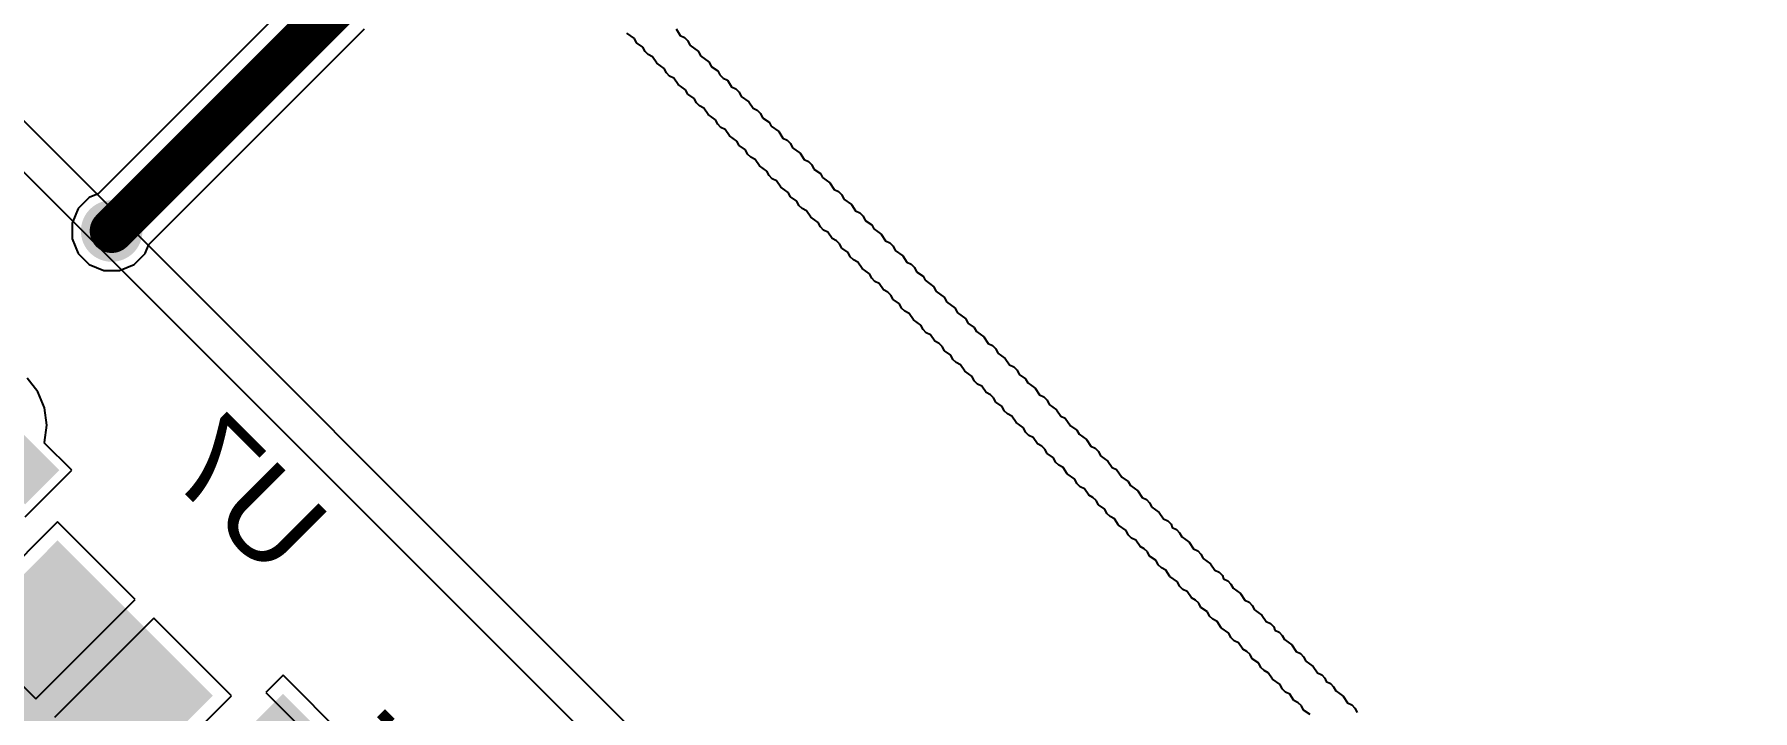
# Model space of a CAD drawing. Header units: millimetres. Extents: x 95 to 305, y 96 to 295.
# Drawn here: x 244 to 263.56, y 166.72 to 174.41 of the extents above; entities that cross this region are included whole.
import ezdxf

# ---------------------------------------------------------------- set-up
doc = ezdxf.new("R2010")
doc.units = ezdxf.units.MM
for name, color, linetype in [('BottomLayer', 5, 'Continuous'), ('BottomOverlay', 54, 'Continuous'), ('BottomPaste', 16, 'Continuous'), ('BottomSolder', 6, 'Continuous'), ('ViaHoleLayer', 16, 'Continuous')]:
    doc.layers.add(name, color=color, linetype=linetype)
doc.styles.add('Arial', font='', dxfattribs={"height": 0.2})
doc.styles.get('Arial').set_extended_font_data('Arial')

# ---------------------------------------------------------------- blocks, each defined once
blk = doc.blocks.new('HSOP_8_B_61')
at = {"layer": 'BottomLayer'}
for points in [[(-2.12159723, 3.70019961), (-1.67159813, 3.70019961), (-1.67159813, 1.80020087), (-2.12159723, 1.80020087)], [(-0.85159977, 3.70019961), (-0.40160067, 3.70019961), (-0.40160067, 1.80020087), (-0.85159977, 1.80020087)], [(0.41840023, 3.70019961), (0.86839933, 3.70019961), (0.86839933, 1.80020087), (0.41840023, 1.80020087)], [(1.68840277, 3.70019961), (2.13840187, 3.70019961), (2.13840187, 1.80020087), (1.68840277, 1.80020087)], [(-1.54159966, 1.1502009), (1.55839922, 1.1502009), (1.55839922, -1.24979938), (-1.54159966, -1.24979938)], [(-2.12159977, -1.89979935), (-1.67160067, -1.89979935), (-1.67160067, -3.799798089999999), (-2.12159977, -3.799798089999999)], [(-0.85159977, -1.89979935), (-0.40160067, -1.89979935), (-0.40160067, -3.799798089999999), (-0.85159977, -3.799798089999999)], [(0.4184027699999999, -1.89979935), (0.8684018699999999, -1.89979935), (0.8684018699999999, -3.799798089999999), (0.4184027699999999, -3.799798089999999)], [(1.68840277, -1.89979935), (2.13840187, -1.89979935), (2.13840187, -3.799798089999999), (1.68840277, -3.799798089999999)]]:
    blk.add_hatch(color=5, dxfattribs=at).paths.add_polyline_path(points)
at = {"layer": 'BottomPaste'}
for points in [[(-2.12159723, 3.70019961), (-1.67159813, 3.70019961), (-1.67159813, 1.80020087), (-2.12159723, 1.80020087)], [(-0.85159977, 3.70019961), (-0.40160067, 3.70019961), (-0.40160067, 1.80020087), (-0.85159977, 1.80020087)], [(0.41840023, 3.70019961), (0.86839933, 3.70019961), (0.86839933, 1.80020087), (0.41840023, 1.80020087)], [(1.68840277, 3.70019961), (2.13840187, 3.70019961), (2.13840187, 1.80020087), (1.68840277, 1.80020087)], [(-1.54159966, 1.1502009), (1.55839922, 1.1502009), (1.55839922, -1.24979938), (-1.54159966, -1.24979938)], [(-2.12159977, -1.89979935), (-1.67160067, -1.89979935), (-1.67160067, -3.799798089999999), (-2.12159977, -3.799798089999999)], [(-0.85159977, -1.89979935), (-0.40160067, -1.89979935), (-0.40160067, -3.799798089999999), (-0.85159977, -3.799798089999999)], [(0.4184027699999999, -1.89979935), (0.8684018699999999, -1.89979935), (0.8684018699999999, -3.799798089999999), (0.4184027699999999, -3.799798089999999)], [(1.68840277, -1.89979935), (2.13840187, -1.89979935), (2.13840187, -3.799798089999999), (1.68840277, -3.799798089999999)]]:
    blk.add_hatch(color=16, dxfattribs=at).paths.add_polyline_path(points)
at = {"layer": 'BottomSolder'}
for points in [[(-2.17159713, 3.750199509999999), (-1.62159823, 3.750199509999999), (-1.62159823, 1.75020097), (-2.17159713, 1.75020097)], [(-0.90159967, 3.750199509999999), (-0.35160077, 3.750199509999999), (-0.35160077, 1.75020097), (-0.90159967, 1.75020097)], [(0.36840033, 3.750199509999999), (0.91839923, 3.750199509999999), (0.91839923, 1.75020097), (0.36840033, 1.75020097)], [(1.63840287, 3.750199509999999), (2.18840177, 3.750199509999999), (2.18840177, 1.75020097), (1.63840287, 1.75020097)], [(-1.59159956, 1.2002008), (1.60839912, 1.2002008), (1.60839912, -1.29979928), (-1.59159956, -1.29979928)], [(-2.17159967, -1.84979945), (-1.62160077, -1.84979945), (-1.62160077, -3.84979799), (-2.17159967, -3.84979799)], [(-0.90159967, -1.84979945), (-0.35160077, -1.84979945), (-0.35160077, -3.84979799), (-0.90159967, -3.84979799)], [(0.3684028699999999, -1.84979945), (0.9184017699999999, -1.84979945), (0.9184017699999999, -3.84979799), (0.3684028699999999, -3.84979799)], [(1.63840287, -1.84979945), (2.18840177, -1.84979945), (2.18840177, -3.84979799), (1.63840287, -3.84979799)]]:
    blk.add_hatch(color=6, dxfattribs=at).paths.add_polyline_path(points)
at = {"layer": 'BottomOverlay', "text_generation_flag": 2}
blk.add_text('.', height=1.00000054, rotation=-180, dxfattribs=at).set_placement((-2.9915993, 2.8501975))

msp = doc.modelspace()

# ---------------------------------------------------------------- hatches: boundary and pattern name
at = {"layer": 'BottomLayer'}
h = msp.add_hatch(color=5, dxfattribs=at)
edge = h.paths.add_edge_path()
edge.add_arc((244.88349296, 172.17459342), 0.2999994, 0, 360)
at = {"layer": 'BottomSolder'}
h = msp.add_hatch(color=6, dxfattribs=at)
edge = h.paths.add_edge_path()
edge.add_arc((244.88349296, 172.17459342), 0.3499993, 0, 360)
at = {"layer": 'ViaHoleLayer'}
h = msp.add_hatch(color=16, dxfattribs=at)
edge = h.paths.add_edge_path()
edge.add_arc((244.88349296, 172.17459342), 0.1499997, 0, 360)

# ---------------------------------------------------------------- linework, layer by layer
at = {"layer": 'BottomLayer'}
for p, q in [((247.0641744, 174.93204028), (244.73037668, 172.5982451)), ((245.30714464, 172.02147714), (247.76038586, 174.4747209)), ((244.62858872, 172.55608364), (244.50200274, 172.42949766)), ((244.73037668, 172.5982451), (244.62858872, 172.55608364)), ((244.50200274, 172.42949766), (244.43349386, 172.26410302)), ((244.43349386, 172.26410302), (244.43349386, 172.08508382)), ((244.43349386, 172.08508382), (244.50200274, 171.91968918)), ((245.26498318, 171.91968918), (245.30714464, 172.02147714)), ((244.50200274, 171.91968918), (244.62858872, 171.7931032)), ((244.62858872, 171.7931032), (244.79398336, 171.72459432)), ((244.97300256, 171.72459432), (245.1383972, 171.7931032)), ((245.1383972, 171.7931032), (245.26498318, 171.91968918)), ((244.79398336, 171.72459432), (244.97300256, 171.72459432)), ((244.0422348, 170.34336772), (243.9220166, 170.50003746)), ((244.11780742, 170.16091952), (244.0422348, 170.34336772)), ((244.14358334, 169.96513124), (244.11780742, 170.16091952)), ((244.11780488, 169.76934296), (244.14358334, 169.96513124)), ((244.11646376, 169.766107), (244.11780488, 169.76934296)), ((244.4300928, 169.45247796), (244.11646376, 169.766107)), ((243.8997662, 168.92215136), (244.4300928, 169.45247796)), ((244.26745914, 168.86557794), (243.13609234, 167.73421114)), ((245.15134358, 167.9816935), (244.26745914, 168.86557794)), ((244.01997678, 166.8503267), (245.15134358, 167.9816935)), ((243.13609234, 167.73421114), (244.01997678, 166.8503267)), ((245.36347422, 167.76956286), (244.23210742, 166.63819606)), ((246.24735612, 166.88568096), (245.36347422, 167.76956286)), ((246.8342536, 167.11902314), (246.6398039, 166.92457344)), ((247.54135404, 166.4119227), (246.8342536, 167.11902314)), ((245.11598932, 165.75431416), (246.24735612, 166.88568096)), ((246.6398039, 166.92457344), (247.34690434, 166.217473))]:
    msp.add_line(p, q, dxfattribs=at)
at = {"layer": 'BottomLayer', "const_width": 0.499999}
msp.add_lwpolyline([(244.88349296, 172.17459342), (247.4720095, 174.76310996)], dxfattribs=at)
at = {"layer": 'BottomLayer', "const_width": 0.2499995}
msp.add_lwpolyline([(244.75849448, 172.17459342, 1), (245.00849144, 172.17459342, 1)], format="xyb", close=True, dxfattribs=at)
at = {"layer": 'BottomOverlay'}
for p, q in [((251.30769398, 174.4735144), (251.35637308, 174.40049448)), ((250.83307466, 174.36398706), (250.7478856, 174.4248353)), ((250.85741294, 174.31530796), (250.83307466, 174.36398706)), ((250.93043286, 174.26662886), (250.85741294, 174.31530796)), ((251.35637308, 174.40049448), (251.40505218, 174.3761562)), ((251.40505218, 174.3761562), (251.44156214, 174.33964624)), ((251.44156214, 174.33964624), (251.46590042, 174.29096714)), ((251.46590042, 174.29096714), (251.56325862, 174.21794976)), ((250.95477114, 174.21794976), (250.93043286, 174.26662886)), ((250.9912811, 174.1814398), (250.95477114, 174.21794976)), ((251.0399602, 174.15709898), (250.9912811, 174.1814398)), ((251.0886393, 174.0840816), (251.0399602, 174.15709898)), ((251.17382836, 174.02323336), (251.0886393, 174.0840816)), ((251.56325862, 174.21794976), (251.58759944, 174.16927066)), ((251.58759944, 174.16927066), (251.68495764, 174.09625074)), ((251.68495764, 174.09625074), (251.70929592, 174.04757164)), ((251.19816664, 173.97455426), (251.17382836, 174.02323336)), ((251.2346766, 173.9380443), (251.19816664, 173.97455426)), ((251.2833557, 173.91370602), (251.2346766, 173.9380443)), ((251.3320348, 173.8406861), (251.2833557, 173.91370602)), ((251.70929592, 174.04757164), (251.78231584, 173.99889254)), ((251.78231584, 173.99889254), (251.80665412, 173.95021344)), ((251.80665412, 173.95021344), (251.84316408, 173.91370602)), ((251.84316408, 173.91370602), (251.89184318, 173.8893652)), ((251.89184318, 173.8893652), (251.94052228, 173.81634782)), ((251.41722132, 173.77983786), (251.3320348, 173.8406861)), ((251.44156214, 173.73115876), (251.41722132, 173.77983786)), ((251.51457952, 173.68247966), (251.44156214, 173.73115876)), ((251.94052228, 173.81634782), (251.98920138, 173.792007)), ((251.98920138, 173.792007), (252.02571134, 173.75549704)), ((252.02571134, 173.75549704), (252.05004962, 173.70681794)), ((252.05004962, 173.70681794), (252.13523868, 173.6459697)), ((243.7989536, 173.51210408), (263.56264026, 153.74841742)), ((251.53892034, 173.63380056), (251.51457952, 173.68247966)), ((251.5754303, 173.5972906), (251.53892034, 173.63380056)), ((251.6241094, 173.57295232), (251.5754303, 173.5972906)), ((251.67278596, 173.4999324), (251.6241094, 173.57295232)), ((251.75797502, 173.43908416), (251.67278596, 173.4999324)), ((252.13523868, 173.6459697), (252.18391778, 173.57295232)), ((252.18391778, 173.57295232), (252.23259688, 173.5486115)), ((252.23259688, 173.5486115), (252.2691043, 173.51210408)), ((252.2691043, 173.51210408), (252.29344512, 173.46342498)), ((251.78231584, 173.39040506), (251.75797502, 173.43908416)), ((251.81882326, 173.3538951), (251.78231584, 173.39040506)), ((251.86750236, 173.32955682), (251.81882326, 173.3538951)), ((251.91618146, 173.2565369), (251.86750236, 173.32955682)), ((252.29344512, 173.46342498), (252.3664625, 173.41474588)), ((252.3664625, 173.41474588), (252.39080332, 173.36606678)), ((252.39080332, 173.36606678), (252.47599238, 173.305216)), ((252.47599238, 173.305216), (252.52466894, 173.23219862)), ((252.00137052, 173.19568866), (251.91618146, 173.2565369)), ((252.02571134, 173.14700956), (252.00137052, 173.19568866)), ((252.09872872, 173.09833046), (252.02571134, 173.14700956)), ((252.123067, 173.04965136), (252.09872872, 173.09833046)), ((252.52466894, 173.23219862), (252.57334804, 173.2078578)), ((252.57334804, 173.2078578), (252.609858, 173.17135038)), ((252.609858, 173.17135038), (252.63419882, 173.12267128)), ((252.63419882, 173.12267128), (252.71938534, 173.06182304)), ((263.07584926, 153.65105922), (243.64074716, 173.08616132)), ((252.15957696, 173.01314394), (252.123067, 173.04965136)), ((252.20825606, 172.98880312), (252.15957696, 173.01314394)), ((252.25693516, 172.91578574), (252.20825606, 172.98880312)), ((252.34212422, 172.85493496), (252.25693516, 172.91578574)), ((252.71938534, 173.06182304), (252.76806444, 172.98880312)), ((252.76806444, 172.98880312), (252.81674354, 172.96446484)), ((252.81674354, 172.96446484), (252.8532535, 172.92795488)), ((252.8532535, 172.92795488), (252.87759432, 172.87927578)), ((252.3664625, 172.80625586), (252.34212422, 172.85493496)), ((252.40297246, 172.76974844), (252.3664625, 172.80625586)), ((252.45165156, 172.74540762), (252.40297246, 172.76974844)), ((252.50033066, 172.67239024), (252.45165156, 172.74540762)), ((252.87759432, 172.87927578), (252.9506117, 172.83059668)), ((252.9506117, 172.83059668), (252.97494998, 172.78191758)), ((252.97494998, 172.78191758), (253.06013904, 172.72106934)), ((253.06013904, 172.72106934), (253.10881814, 172.64804942)), ((252.58551972, 172.611542), (252.50033066, 172.67239024)), ((252.609858, 172.5628629), (252.58551972, 172.611542)), ((252.68287792, 172.5141838), (252.609858, 172.5628629)), ((252.7072162, 172.4655047), (252.68287792, 172.5141838)), ((253.10881814, 172.64804942), (253.15749724, 172.62371114)), ((253.15749724, 172.62371114), (253.1940072, 172.58720118)), ((253.1940072, 172.58720118), (253.21834548, 172.53852208)), ((253.21834548, 172.53852208), (253.30353454, 172.47767384)), ((252.74372616, 172.42899474), (252.7072162, 172.4655047)), ((252.79240526, 172.40465392), (252.74372616, 172.42899474)), ((252.84108436, 172.33163654), (252.79240526, 172.40465392)), ((252.92627342, 172.2707883), (252.84108436, 172.33163654)), ((253.30353454, 172.47767384), (253.35221364, 172.40465392)), ((253.35221364, 172.40465392), (253.40089274, 172.38031564)), ((253.40089274, 172.38031564), (253.4374027, 172.34380568)), ((253.4374027, 172.34380568), (253.46174098, 172.29512658)), ((252.9506117, 172.2221092), (252.92627342, 172.2707883)), ((252.98712166, 172.18559924), (252.9506117, 172.2221092)), ((253.03580076, 172.16126096), (252.98712166, 172.18559924)), ((253.08447986, 172.08824104), (253.03580076, 172.16126096)), ((253.46174098, 172.29512658), (253.5347609, 172.24644748)), ((253.5347609, 172.24644748), (253.55909918, 172.19776838)), ((253.55909918, 172.19776838), (253.64428824, 172.13692014)), ((253.64428824, 172.13692014), (253.69296734, 172.06390276)), ((253.13315896, 172.06390276), (253.08447986, 172.08824104)), ((253.16966638, 172.0273928), (253.13315896, 172.06390276)), ((253.1940072, 171.9787137), (253.16966638, 172.0273928)), ((253.26702458, 171.9300346), (253.1940072, 171.9787137)), ((253.2913654, 171.8813555), (253.26702458, 171.9300346)), ((253.69296734, 172.06390276), (253.74164644, 172.03956194)), ((253.74164644, 172.03956194), (253.7781564, 172.00305198)), ((253.7781564, 172.00305198), (253.80249468, 171.95437288)), ((253.80249468, 171.95437288), (253.88768374, 171.89352464)), ((253.32787536, 171.84484554), (253.2913654, 171.8813555)), ((253.37655192, 171.82050726), (253.32787536, 171.84484554)), ((253.42523102, 171.74748734), (253.37655192, 171.82050726)), ((253.51042008, 171.6866391), (253.42523102, 171.74748734)), ((253.88768374, 171.89352464), (253.93636284, 171.82050726)), ((253.93636284, 171.82050726), (253.98504194, 171.79616644)), ((253.98504194, 171.79616644), (254.02154936, 171.75965902)), ((254.02154936, 171.75965902), (254.04589018, 171.71097992)), ((253.5347609, 171.63796), (253.51042008, 171.6866391)), ((253.57126832, 171.60145004), (253.5347609, 171.63796)), ((253.61994742, 171.57711176), (253.57126832, 171.60145004)), ((253.66862652, 171.50409184), (253.61994742, 171.57711176)), ((254.04589018, 171.71097992), (254.11890756, 171.66230082)), ((254.11890756, 171.66230082), (254.14324838, 171.61362172)), ((254.14324838, 171.61362172), (254.24060658, 171.5406018)), ((254.24060658, 171.5406018), (254.26494486, 171.4919227)), ((253.71730562, 171.47975356), (253.66862652, 171.50409184)), ((253.75381558, 171.4432436), (253.71730562, 171.47975356)), ((253.7781564, 171.3945645), (253.75381558, 171.4432436)), ((253.85117378, 171.3458854), (253.7781564, 171.3945645)), ((253.87551206, 171.2972063), (253.85117378, 171.3458854)), ((254.26494486, 171.4919227), (254.36230306, 171.41890532)), ((254.36230306, 171.41890532), (254.38664388, 171.37022622)), ((254.38664388, 171.37022622), (254.48400208, 171.2972063)), ((253.91202202, 171.26069888), (253.87551206, 171.2972063)), ((253.96070112, 171.23635806), (253.91202202, 171.26069888)), ((254.00938022, 171.16334068), (253.96070112, 171.23635806)), ((254.09456928, 171.1024899), (254.00938022, 171.16334068)), ((254.48400208, 171.2972063), (254.50834036, 171.2485272)), ((254.50834036, 171.2485272), (254.60569856, 171.17550982)), ((254.60569856, 171.17550982), (254.63003684, 171.12683072)), ((254.11890756, 171.0538108), (254.09456928, 171.1024899)), ((254.15541752, 171.01730338), (254.11890756, 171.0538108)), ((254.20409662, 170.99296256), (254.15541752, 171.01730338)), ((254.25277572, 170.91994518), (254.20409662, 170.99296256)), ((254.63003684, 171.12683072), (254.70305676, 171.07815162)), ((254.70305676, 171.07815162), (254.72739504, 171.02947252)), ((254.72739504, 171.02947252), (254.8125841, 170.96862428)), ((254.8125841, 170.96862428), (254.8612632, 170.89560436)), ((254.30145482, 170.89560436), (254.25277572, 170.91994518)), ((254.33796478, 170.85909694), (254.30145482, 170.89560436)), ((254.36230306, 170.81041784), (254.33796478, 170.85909694)), ((254.43532298, 170.76173874), (254.36230306, 170.81041784)), ((254.45966126, 170.71305964), (254.43532298, 170.76173874)), ((254.8612632, 170.89560436), (254.9099423, 170.87126608)), ((254.9099423, 170.87126608), (254.94645226, 170.83475612)), ((254.94645226, 170.83475612), (254.97079054, 170.78607702)), ((254.97079054, 170.78607702), (255.0559796, 170.72522878)), ((254.49617122, 170.67654968), (254.45966126, 170.71305964)), ((254.54485032, 170.65220886), (254.49617122, 170.67654968)), ((254.59352942, 170.57919148), (254.54485032, 170.65220886)), ((254.67871594, 170.51834324), (254.59352942, 170.57919148)), ((255.0559796, 170.72522878), (255.1046587, 170.65220886)), ((255.1046587, 170.65220886), (255.1533378, 170.62787058)), ((255.1533378, 170.62787058), (255.18984776, 170.59136062)), ((255.18984776, 170.59136062), (255.21418604, 170.54268152)), ((254.70305676, 170.46966414), (254.67871594, 170.51834324)), ((254.73956672, 170.43315418), (254.70305676, 170.46966414)), ((254.78824582, 170.4088159), (254.73956672, 170.43315418)), ((254.83692492, 170.33579598), (254.78824582, 170.4088159)), ((255.21418604, 170.54268152), (255.28720596, 170.49400242)), ((255.28720596, 170.49400242), (255.31154424, 170.44532332)), ((255.31154424, 170.44532332), (255.3967333, 170.38447508)), ((255.3967333, 170.38447508), (255.4454124, 170.3114577)), ((254.88560402, 170.3114577), (254.83692492, 170.33579598)), ((254.92211144, 170.27494774), (254.88560402, 170.3114577)), ((254.94645226, 170.22626864), (254.92211144, 170.27494774)), ((255.01946964, 170.17758954), (254.94645226, 170.22626864)), ((255.04381046, 170.12891044), (255.01946964, 170.17758954)), ((255.4454124, 170.3114577), (255.4940915, 170.28711688)), ((255.4940915, 170.28711688), (255.53059892, 170.25060692)), ((255.53059892, 170.25060692), (255.55493974, 170.20192782)), ((255.55493974, 170.20192782), (255.6401288, 170.14107958)), ((255.08031788, 170.09240048), (255.04381046, 170.12891044)), ((255.12899698, 170.0680622), (255.08031788, 170.09240048)), ((255.17767608, 169.99504228), (255.12899698, 170.0680622)), ((255.26286514, 169.93419404), (255.17767608, 169.99504228)), ((255.6401288, 170.14107958), (255.6888079, 170.0680622)), ((255.6888079, 170.0680622), (255.737487, 170.04372138)), ((255.737487, 170.04372138), (255.79833524, 169.95853486)), ((255.28720596, 169.88551494), (255.26286514, 169.93419404)), ((255.32371338, 169.84900498), (255.28720596, 169.88551494)), ((255.37239248, 169.8246667), (255.32371338, 169.84900498)), ((255.42107158, 169.75164932), (255.37239248, 169.8246667)), ((255.79833524, 169.95853486), (255.87135262, 169.90985576)), ((255.87135262, 169.90985576), (255.89569344, 169.86117666)), ((255.89569344, 169.86117666), (255.98087996, 169.80032588)), ((255.98087996, 169.80032588), (256.02955906, 169.7273085)), ((255.46975068, 169.7273085), (255.42107158, 169.75164932)), ((255.50626064, 169.69079854), (255.46975068, 169.7273085)), ((255.53059892, 169.64211944), (255.50626064, 169.69079854)), ((255.60361884, 169.59344034), (255.53059892, 169.64211944)), ((255.62795712, 169.54476124), (255.60361884, 169.59344034)), ((256.02955906, 169.7273085), (256.07823816, 169.70297022)), ((256.07823816, 169.70297022), (256.11474812, 169.66646026)), ((256.11474812, 169.66646026), (256.13908894, 169.61778116)), ((256.13908894, 169.61778116), (256.22427546, 169.55693292)), ((255.66446708, 169.50825382), (255.62795712, 169.54476124)), ((255.71314618, 169.483913), (255.66446708, 169.50825382)), ((255.76182528, 169.41089562), (255.71314618, 169.483913)), ((255.84701434, 169.35004484), (255.76182528, 169.41089562)), ((256.22427546, 169.55693292), (256.27295456, 169.483913)), ((256.27295456, 169.483913), (256.32163366, 169.45957472)), ((256.32163366, 169.45957472), (256.3824819, 169.37438566)), ((255.87135262, 169.30136828), (255.84701434, 169.35004484)), ((255.90786258, 169.26485832), (255.87135262, 169.30136828)), ((255.95654168, 169.2405175), (255.90786258, 169.26485832)), ((256.00522078, 169.16750012), (255.95654168, 169.2405175)), ((256.3824819, 169.37438566), (256.45550182, 169.32570656)), ((256.45550182, 169.32570656), (256.4798401, 169.27702746)), ((256.4798401, 169.27702746), (256.56502916, 169.21617922)), ((256.56502916, 169.21617922), (256.61370826, 169.1431593)), ((256.05389988, 169.1431593), (256.00522078, 169.16750012)), ((256.09040984, 169.10665188), (256.05389988, 169.1431593)), ((256.11474812, 169.05797278), (256.09040984, 169.10665188)), ((256.18776804, 169.00929368), (256.11474812, 169.05797278)), ((256.21210632, 168.96061458), (256.18776804, 169.00929368)), ((256.61370826, 169.1431593), (256.66238736, 169.11882102)), ((256.66238736, 169.11882102), (256.69889732, 169.08231106)), ((256.69889732, 169.08231106), (256.7232356, 169.03363196)), ((256.7232356, 169.03363196), (256.80842466, 168.97278372)), ((256.24861628, 168.92410462), (256.21210632, 168.96061458)), ((256.29729538, 168.89976634), (256.24861628, 168.92410462)), ((256.3459744799999, 168.82674642), (256.29729538, 168.89976634)), ((256.431161, 168.76589818), (256.3459744799999, 168.82674642)), ((256.80842466, 168.97278372), (256.85710376, 168.89976634)), ((256.85710376, 168.89976634), (256.90578286, 168.87542552)), ((256.90578286, 168.87542552), (256.94229282, 168.83891556)), ((256.94229282, 168.83891556), (256.95446196, 168.80240814)), ((256.95446196, 168.80240814), (257.00314106, 168.77806732)), ((256.45550182, 168.71721908), (256.431161, 168.76589818)), ((256.49201178, 168.68070912), (256.45550182, 168.71721908)), ((256.54069088, 168.65637084), (256.49201178, 168.68070912)), ((256.58936998, 168.58335092), (256.54069088, 168.65637084)), ((257.00314106, 168.77806732), (257.03965102, 168.74155736)), ((257.03965102, 168.74155736), (257.0639893, 168.69287826)), ((257.0639893, 168.69287826), (257.14917836, 168.63203002)), ((257.14917836, 168.63203002), (257.19785746, 168.55901264)), ((256.63804908, 168.55901264), (256.58936998, 168.58335092)), ((256.6745565, 168.52250268), (256.63804908, 168.55901264)), ((256.69889732, 168.47382358), (256.6745565, 168.52250268)), ((256.7719147, 168.42514448), (256.69889732, 168.47382358)), ((256.79625552, 168.37646538), (256.7719147, 168.42514448)), ((257.19785746, 168.55901264), (257.24653656, 168.53467182)), ((257.24653656, 168.53467182), (257.28304398, 168.49816186)), ((257.28304398, 168.49816186), (257.3073848, 168.4494853)), ((257.3073848, 168.4494853), (257.39257386, 168.38863452)), ((256.83276294, 168.33995542), (256.79625552, 168.37646538)), ((256.88144204, 168.31561714), (256.83276294, 168.33995542)), ((256.93012114, 168.24259722), (256.88144204, 168.31561714)), ((257.0153102, 168.18174898), (256.93012114, 168.24259722)), ((257.39257386, 168.38863452), (257.44125296, 168.31561714)), ((257.44125296, 168.31561714), (257.48993206, 168.29127632)), ((257.48993206, 168.29127632), (257.52643948, 168.2547689)), ((257.52643948, 168.2547689), (257.53861116, 168.21825894)), ((257.53861116, 168.21825894), (257.58729026, 168.19391812)), ((257.03965102, 168.13306988), (257.0153102, 168.18174898)), ((257.07615844, 168.09655992), (257.03965102, 168.13306988)), ((257.12483754, 168.07222164), (257.07615844, 168.09655992)), ((257.17351664, 167.99920426), (257.12483754, 168.07222164)), ((257.58729026, 168.19391812), (257.62379768, 168.1574107)), ((257.62379768, 168.1574107), (257.6481385, 168.1087316)), ((257.6481385, 168.1087316), (257.73332502, 168.04788336)), ((257.73332502, 168.04788336), (257.78200412, 167.97486344)), ((257.22219574, 167.97486344), (257.17351664, 167.99920426)), ((257.2587057, 167.93835348), (257.22219574, 167.97486344)), ((257.28304398, 167.88967438), (257.2587057, 167.93835348)), ((257.3560639, 167.84099528), (257.28304398, 167.88967438)), ((257.38040218, 167.79231618), (257.3560639, 167.84099528)), ((257.78200412, 167.97486344), (257.83068322, 167.95052516)), ((257.83068322, 167.95052516), (257.86719318, 167.9140152)), ((257.86719318, 167.9140152), (257.891534, 167.8653361)), ((257.891534, 167.8653361), (257.97672052, 167.80448786)), ((257.41691214, 167.75580876), (257.38040218, 167.79231618)), ((257.46559124, 167.73146794), (257.41691214, 167.75580876)), ((257.51427034, 167.65845056), (257.46559124, 167.73146794)), ((257.5994594, 167.59760232), (257.51427034, 167.65845056)), ((257.97672052, 167.80448786), (258.02539962, 167.73146794)), ((258.02539962, 167.73146794), (258.07407872, 167.70712966)), ((258.07407872, 167.70712966), (258.11058868, 167.6706197)), ((258.11058868, 167.6706197), (258.1227578199999, 167.63410974)), ((258.1227578199999, 167.63410974), (258.17143692, 167.60977146)), ((257.62379768, 167.54892322), (257.5994594, 167.59760232)), ((257.66030764, 167.51241326), (257.62379768, 167.54892322)), ((257.70898674, 167.48807244), (257.66030764, 167.51241326)), ((257.75766584, 167.41505506), (257.70898674, 167.48807244)), ((258.17143692, 167.60977146), (258.20794688, 167.5732615)), ((258.20794688, 167.5732615), (258.2322851599999, 167.5245824)), ((258.2322851599999, 167.5245824), (258.31747422, 167.46373416)), ((258.31747422, 167.46373416), (258.36615332, 167.39071424)), ((257.80634494, 167.39071424), (257.75766584, 167.41505506)), ((257.8428549, 167.35420682), (257.80634494, 167.39071424)), ((257.86719318, 167.30552772), (257.8428549, 167.35420682)), ((257.9402131, 167.25684862), (257.86719318, 167.30552772)), ((257.96455138, 167.20816952), (257.9402131, 167.25684862)), ((258.36615332, 167.39071424), (258.41483242, 167.36637596)), ((258.41483242, 167.36637596), (258.45134238, 167.329866)), ((258.45134238, 167.329866), (258.47568066, 167.2811869)), ((258.47568066, 167.2811869), (258.56086972, 167.22033866)), ((258.00106134, 167.17165956), (257.96455138, 167.20816952)), ((258.04974044, 167.14732128), (258.00106134, 167.17165956)), ((258.09841954, 167.07430136), (258.04974044, 167.14732128)), ((258.18360606, 167.01345312), (258.09841954, 167.07430136)), ((258.56086972, 167.22033866), (258.60954882, 167.14732128)), ((258.60954882, 167.14732128), (258.65822792, 167.12298046)), ((258.65822792, 167.12298046), (258.69473788, 167.0864705)), ((258.69473788, 167.0864705), (258.70690702, 167.04996308)), ((258.70690702, 167.04996308), (258.75558612, 167.02562226)), ((258.20794688, 166.96477402), (258.18360606, 167.01345312)), ((258.24445684, 166.92826406), (258.20794688, 166.96477402)), ((258.29313594, 166.90392578), (258.24445684, 166.92826406)), ((258.34181504, 166.83090586), (258.29313594, 166.90392578)), ((258.75558612, 167.02562226), (258.79209608, 166.9891123)), ((258.79209608, 166.9891123), (258.81643436, 166.9404332)), ((258.81643436, 166.9404332), (258.90162342, 166.87958496)), ((258.90162342, 166.87958496), (258.95030252, 166.80656758)), ((258.39049414, 166.80656758), (258.34181504, 166.83090586)), ((258.42700156, 166.77005762), (258.39049414, 166.80656758)), ((258.45134238, 166.72137852), (258.42700156, 166.77005762)), ((258.52435976, 166.67269942), (258.45134238, 166.72137852)), ((258.95030252, 166.80656758), (258.9989816199999, 166.78222676)), ((258.9989816199999, 166.78222676), (259.03548904, 166.74571934)), ((259.03548904, 166.74571934), (259.05982986, 166.69704024))]:
    msp.add_line(p, q, dxfattribs=at)

# ---------------------------------------------------------------- block references
at = {"rotation": 225}
msp.add_blockref('HSOP_8_B_61', (244.06112478, 166.60892002), dxfattribs=at)

# ---------------------------------------------------------------- texts
at = {"layer": 'BottomOverlay', "style": 'Arial', "text_generation_flag": 2}
msp.add_text('U7', height=1.00000054, rotation=315, dxfattribs=at).set_placement((246.69999936, 168.19999888))

doc.saveas('drawing.dxf')
